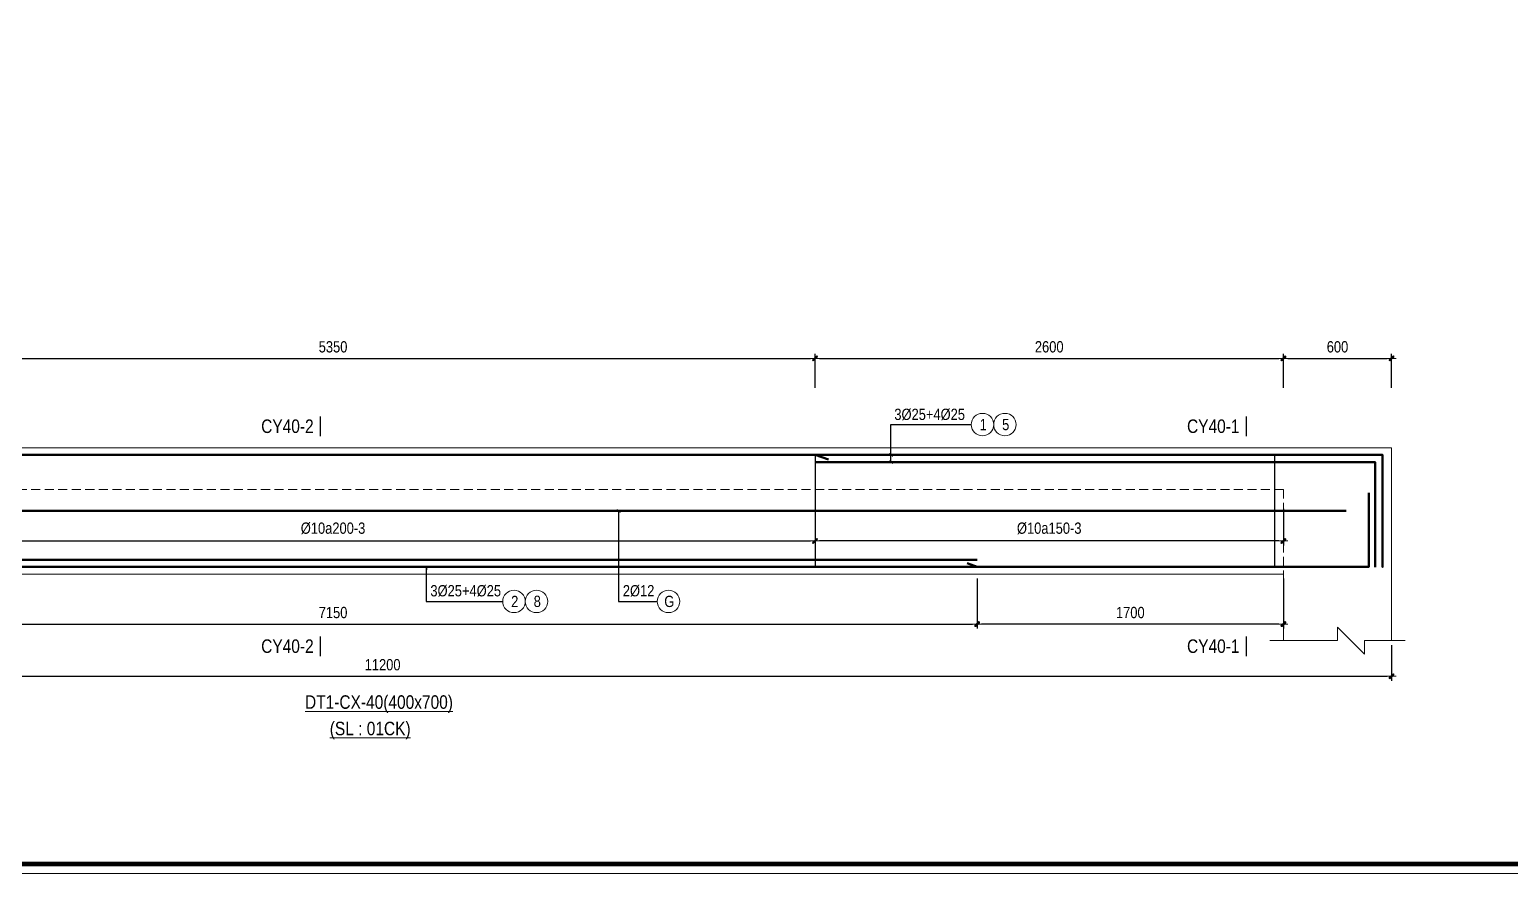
# Model space of a CAD drawing. Header units: millimetres. Extents: x 397144 to 8960116, y 345581 to 674207.
# Drawn here: x 5027168 to 5035387, y 602485 to 607171 of the extents above; entities that cross this region are included whole.
import ezdxf
from ezdxf.enums import TextEntityAlignment as Align

# ---------------------------------------------------------------- set-up
doc = ezdxf.new("R2010")
doc.units = ezdxf.units.MM
doc.header["$PDSIZE"] = -10
doc.linetypes.add('HIDDEN', pattern=[0.375, 0.25, -0.125])
doc.layers.get('0').update_dxf_attribs({"linetype": 'CONTINUOUS'})
doc.layers.get('Defpoints').update_dxf_attribs({"color": 12, "linetype": 'CONTINUOUS'})
for name, color, linetype, lineweight in [('CDAI', 8, 'CONTINUOUS', 30), ('CTHEP', 2, 'CONTINUOUS', 50), ('DBAO', 3, 'CONTINUOUS', 20), ('DGIONG', 4, 'CONTINUOUS', 13), ('KTH', 150, 'CONTINUOUS', 5), ('Net khuat', 8, 'HIDDEN', 13), ('STICK', 1, 'CONTINUOUS', 9), ('TEXT', 7, 'CONTINUOUS', 15)]:
    doc.layers.add(name, color=color, linetype=linetype, lineweight=lineweight)
doc.styles.add('Star-HelCon', font='VHELVCN_0.TTF')
doc.styles.add('TTP-HelCon', font='VHELVCN_0.TTF')
doc.styles.add('VNI-HELVE-CONDENSE', font='VHELVCN_0.TTF')
doc.dimstyles.new('kc-25', dxfattribs={"dimtxt": 62.5, "dimasz": 20, "dimexe": 20, "dimexo": 50, "dimgap": 25, "dimtad": 3, "dimdec": 0, "dimzin": 0, "dimdsep": 46, "dimtxsty": 'VNI-HELVE-CONDENSE', "dimblk": 'DIM', "dimcen": 2.5, "dimclrd": 256, "dimclre": 154, "dimclrt": 7, "dimaunit": 1, "dimadec": 0, "dimazin": 0, "dimtfac": 1, "dimtdec": 0, "dimtix": 1, "dimtmove": 0, "dimatfit": 3, "dimldrblk": 'DOT', "dimfxl": 1, "dimtolj": 1, "dimtzin": 0, "dimarcsym": 0})
doc.dimstyles.new('TTP-25', dxfattribs={"dimscale": 25, "dimtxt": 2.5, "dimasz": 1, "dimexe": 1, "dimexo": 1, "dimgap": 0.09, "dimtad": 0, "dimdec": 4, "dimrnd": 5, "dimzin": 9, "dimdsep": 46, "dimtxsty": 'TTP-HelCon', "dimblk": 'Stick1', "dimcen": 0.09, "dimdle": 1.5, "dimclrd": 256, "dimclre": 256, "dimclrt": 7, "dimadec": 0, "dimazin": 0, "dimtfac": 1, "dimtdec": 4, "dimtmove": 0, "dimatfit": 3, "dimldrblk": '_ArchTick1', "dimfxl": 1, "dimtvp": 1, "dimtolj": 1, "dimtzin": 0, "dimarcsym": 0})

# ---------------------------------------------------------------- blocks, each defined once
blk = doc.blocks.new('CHG_XX_Khung ten')
blk.add_lwpolyline([(15, 579), (826, 579), (826, 15), (15, 15)], close=True)
at = {"color": 4, "linetype": 'Continuous', "const_width": 1}
blk.add_lwpolyline([(17, 577), (824, 577), (824, 17), (17, 17)], close=True, dxfattribs=at)
blk = doc.blocks.new('DIM')
h = blk.add_hatch(color=1)
h.paths.add_polyline_path([(0.49, 0.29, 1), (0.29, 0.49), (-0.19, 0), (0.19, 0)])
h.paths.add_polyline_path([(0.19, 0), (-0.19, 0), (-0.49, -0.29, 1), (-0.29, -0.49)])
at = {"color": 9}
for p, q in [((-0.19, 0), (-1.5, 0)), ((0.19, 0), (1.5, 0))]:
    blk.add_line(p, q, dxfattribs=at)
at = {"color": 1}
for p, q in [((-0.49, -0.29), (0.29, 0.49)), ((-0.29, -0.49), (0.49, 0.29)), ((-0.19, 0), (0.19, 0))]:
    blk.add_line(p, q, dxfattribs=at)
blk.add_arc((-0.39, -0.39), 0.138, 135, 315, dxfattribs=at)
blk = doc.blocks.new('Stick1')
at = {"layer": 'STICK'}
h = blk.add_hatch(color=256, dxfattribs=at)
edge = h.paths.add_edge_path()
edge.add_line((0.3, 0.5), (-0.5, -0.3))
edge.add_arc((-0.4, -0.4), 0.141, 135, 315)
edge.add_line((-0.3, -0.5), (0.5, 0.3))
edge.add_arc((0.4, 0.4), 0.141, 315, 495)
blk.add_line((1, 0), (-1, 0), dxfattribs=at)
blk.add_lwpolyline([(0.3, 0.5), (-0.5, -0.3, 1), (-0.3, -0.5), (0.5, 0.3, 1), (0.3, 0.5, 1)], format="xyb", dxfattribs=at)
blk = doc.blocks.new('*D8781')
at = {"layer": 'Defpoints', "color": 0, "transparency": 16777216}
for p in [(5034126.9, 605345.1), (5031526.9, 605156.1), (5034126.9, 605156.1)]:
    blk.add_point(p, dxfattribs=at)
at = {"layer": 'KTH', "lineweight": -2, "transparency": 16777216}
for p, q in [((5031526.9, 605181.1), (5031526.9, 605370.1)), ((5031551.9, 605345.1), (5034101.9, 605345.1)), ((5034126.9, 605181.1), (5034126.9, 605370.1))]:
    blk.add_line(p, q, dxfattribs=at)
at = {"layer": 'KTH', "lineweight": -2, "transparency": 16777216, "xscale": 25, "yscale": 25, "zscale": 25, "rotation": 180}
blk.add_blockref('Stick1', (5031526.9, 605345.1), dxfattribs=at)
at = {"layer": 'KTH', "lineweight": -2, "transparency": 16777216, "xscale": 25, "yscale": 25, "zscale": 25}
blk.add_blockref('Stick1', (5034126.9, 605345.1), dxfattribs=at)
at = {"layer": 'KTH', "color": 7, "transparency": 16777216, "insert": (5032826.9, 605408.9), "char_height": 62.5, "attachment_point": 5, "style": 'TTP-HelCon'}
blk.add_mtext('\\A1;2600', dxfattribs=at)
blk = doc.blocks.new('_ArchTick1')
at = {"color": 0, "const_width": 3.81}
blk.add_lwpolyline([(-12.7, -12.7), (12.7, 12.7)], dxfattribs=at)
blk = doc.blocks.new('*D8783')
at = {"layer": 'Defpoints', "color": 0, "transparency": 16777216}
for p in [(5031526.9, 604551.7), (5034126.9, 604535.1), (5031526.9, 604331.3)]:
    blk.add_point(p, dxfattribs=at)
at = {"layer": 'KTH', "lineweight": -2, "transparency": 16777216}
for p, q in [((5031526.9, 604526.7), (5031526.9, 604306.3)), ((5034126.9, 604510.1), (5034126.9, 604306.3)), ((5034101.9, 604331.3), (5031551.9, 604331.3))]:
    blk.add_line(p, q, dxfattribs=at)
at = {"layer": 'KTH', "lineweight": -2, "transparency": 16777216, "xscale": 25, "yscale": 25, "zscale": 25, "rotation": 180}
blk.add_blockref('Stick1', (5031526.9, 604331.3), dxfattribs=at)
at = {"layer": 'KTH', "lineweight": -2, "transparency": 16777216, "xscale": 25, "yscale": 25, "zscale": 25}
blk.add_blockref('Stick1', (5034126.9, 604331.3), dxfattribs=at)
at = {"layer": 'KTH', "color": 7, "transparency": 16777216, "insert": (5032826.9, 604401.2), "char_height": 62.5, "attachment_point": 5, "style": 'TTP-HelCon'}
blk.add_mtext('\\A1;Þ10a150-3', dxfattribs=at)
blk = doc.blocks.new('*D8777')
at = {"layer": 'Defpoints', "color": 0, "transparency": 16777216}
for p in [(5023526.9, 603777.7), (5034726.9, 603777.7), (5034726.9, 603579.7)]:
    blk.add_point(p, dxfattribs=at)
at = {"layer": 'KTH', "lineweight": -2, "transparency": 16777216}
for p, q in [((5023526.9, 603752.7), (5023526.9, 603554.7)), ((5034726.9, 603752.7), (5034726.9, 603554.7)), ((5023551.9, 603579.7), (5034701.9, 603579.7))]:
    blk.add_line(p, q, dxfattribs=at)
at = {"layer": 'KTH', "lineweight": -2, "transparency": 16777216, "xscale": 25, "yscale": 25, "zscale": 25, "rotation": 180}
blk.add_blockref('Stick1', (5023526.9, 603579.7), dxfattribs=at)
at = {"layer": 'KTH', "lineweight": -2, "transparency": 16777216, "xscale": 25, "yscale": 25, "zscale": 25}
blk.add_blockref('Stick1', (5034726.9, 603579.7), dxfattribs=at)
at = {"layer": 'KTH', "color": 7, "transparency": 16777216, "insert": (5029126.9, 603643.5), "char_height": 62.5, "attachment_point": 5, "style": 'TTP-HelCon'}
blk.add_mtext('\\A1;11200', dxfattribs=at)
blk = doc.blocks.new('*D8769')
at = {"layer": 'Defpoints', "color": 0, "transparency": 16777216}
for p in [(5034726.9, 605345.1), (5034126.9, 605156.1), (5034726.9, 605156.1)]:
    blk.add_point(p, dxfattribs=at)
at = {"layer": 'KTH', "lineweight": -2, "transparency": 16777216}
for p, q in [((5034126.9, 605181.1), (5034126.9, 605370.1)), ((5034151.9, 605345.1), (5034701.9, 605345.1)), ((5034726.9, 605181.1), (5034726.9, 605370.1))]:
    blk.add_line(p, q, dxfattribs=at)
at = {"layer": 'KTH', "lineweight": -2, "transparency": 16777216, "xscale": 25, "yscale": 25, "zscale": 25, "rotation": 180}
blk.add_blockref('Stick1', (5034126.9, 605345.1), dxfattribs=at)
at = {"layer": 'KTH', "lineweight": -2, "transparency": 16777216, "xscale": 25, "yscale": 25, "zscale": 25}
blk.add_blockref('Stick1', (5034726.9, 605345.1), dxfattribs=at)
at = {"layer": 'KTH', "color": 7, "transparency": 16777216, "insert": (5034426.9, 605408.9), "char_height": 62.5, "attachment_point": 5, "style": 'TTP-HelCon'}
blk.add_mtext('\\A1;600', dxfattribs=at)
blk = doc.blocks.new('*D8770')
at = {"layer": 'Defpoints', "color": 0, "transparency": 16777216}
for p in [(5031526.9, 605345.1), (5026176.9, 605176), (5031526.9, 605176)]:
    blk.add_point(p, dxfattribs=at)
at = {"layer": 'KTH', "lineweight": -2, "transparency": 16777216}
for p, q in [((5026176.9, 605201), (5026176.9, 605370.1)), ((5026201.9, 605345.1), (5031501.9, 605345.1)), ((5031526.9, 605201), (5031526.9, 605370.1))]:
    blk.add_line(p, q, dxfattribs=at)
at = {"layer": 'KTH', "lineweight": -2, "transparency": 16777216, "xscale": 25, "yscale": 25, "zscale": 25, "rotation": 180}
blk.add_blockref('Stick1', (5026176.9, 605345.1), dxfattribs=at)
at = {"layer": 'KTH', "lineweight": -2, "transparency": 16777216, "xscale": 25, "yscale": 25, "zscale": 25}
blk.add_blockref('Stick1', (5031526.9, 605345.1), dxfattribs=at)
at = {"layer": 'KTH', "color": 7, "transparency": 16777216, "insert": (5028851.9, 605408.9), "char_height": 62.5, "attachment_point": 5, "style": 'TTP-HelCon'}
blk.add_mtext('\\A1;5350', dxfattribs=at)
blk = doc.blocks.new('*D8771')
at = {"layer": 'Defpoints', "color": 0, "transparency": 16777216}
for p in [(5026176.9, 604535.1), (5031526.9, 604526.7), (5031526.9, 604331.3)]:
    blk.add_point(p, dxfattribs=at)
at = {"layer": 'KTH', "lineweight": -2, "transparency": 16777216}
for p, q in [((5026176.9, 604510.1), (5026176.9, 604306.3)), ((5031526.9, 604501.7), (5031526.9, 604306.3)), ((5026201.9, 604331.3), (5031501.9, 604331.3))]:
    blk.add_line(p, q, dxfattribs=at)
at = {"layer": 'KTH', "lineweight": -2, "transparency": 16777216, "xscale": 25, "yscale": 25, "zscale": 25, "rotation": 180}
blk.add_blockref('Stick1', (5026176.9, 604331.3), dxfattribs=at)
at = {"layer": 'KTH', "lineweight": -2, "transparency": 16777216, "xscale": 25, "yscale": 25, "zscale": 25}
blk.add_blockref('Stick1', (5031526.9, 604331.3), dxfattribs=at)
at = {"layer": 'KTH', "color": 7, "transparency": 16777216, "insert": (5028851.9, 604401.2), "char_height": 62.5, "attachment_point": 5, "style": 'TTP-HelCon'}
blk.add_mtext('\\A1;Þ10a200-3', dxfattribs=at)
blk = doc.blocks.new('*D8772')
at = {"layer": 'Defpoints', "color": 0, "transparency": 16777216}
for p in [(5032426.9, 604147.7), (5034126.9, 604147.7), (5032426.9, 603869.5)]:
    blk.add_point(p, dxfattribs=at)
at = {"layer": 'KTH', "lineweight": -2, "transparency": 16777216}
for p, q in [((5032426.9, 604122.7), (5032426.9, 603844.5)), ((5034126.9, 604122.7), (5034126.9, 603844.5)), ((5034101.9, 603869.5), (5032451.9, 603869.5))]:
    blk.add_line(p, q, dxfattribs=at)
at = {"layer": 'KTH', "lineweight": -2, "transparency": 16777216, "xscale": 25, "yscale": 25, "zscale": 25, "rotation": 180}
blk.add_blockref('Stick1', (5032426.9, 603869.5), dxfattribs=at)
at = {"layer": 'KTH', "lineweight": -2, "transparency": 16777216, "xscale": 25, "yscale": 25, "zscale": 25}
blk.add_blockref('Stick1', (5034126.9, 603869.5), dxfattribs=at)
at = {"layer": 'KTH', "color": 7, "transparency": 16777216, "insert": (5033276.9, 603933.3), "char_height": 62.5, "attachment_point": 5, "style": 'TTP-HelCon'}
blk.add_mtext('\\A1;1700', dxfattribs=at)
blk = doc.blocks.new('*D8773')
at = {"layer": 'Defpoints', "color": 0, "transparency": 16777216}
for p in [(5025276.9, 604147.7), (5032426.9, 604122.7), (5032426.9, 603869.5)]:
    blk.add_point(p, dxfattribs=at)
at = {"layer": 'KTH', "lineweight": -2, "transparency": 16777216}
for p, q in [((5025276.9, 604122.7), (5025276.9, 603844.5)), ((5032426.9, 604097.7), (5032426.9, 603844.5)), ((5025301.9, 603869.5), (5032401.9, 603869.5))]:
    blk.add_line(p, q, dxfattribs=at)
at = {"layer": 'KTH', "lineweight": -2, "transparency": 16777216, "xscale": 25, "yscale": 25, "zscale": 25, "rotation": 180}
blk.add_blockref('Stick1', (5025276.9, 603869.5), dxfattribs=at)
at = {"layer": 'KTH', "lineweight": -2, "transparency": 16777216, "xscale": 25, "yscale": 25, "zscale": 25}
blk.add_blockref('Stick1', (5032426.9, 603869.5), dxfattribs=at)
at = {"layer": 'KTH', "color": 7, "transparency": 16777216, "insert": (5028851.9, 603933.3), "char_height": 62.5, "attachment_point": 5, "style": 'TTP-HelCon'}
blk.add_mtext('\\A1;7150', dxfattribs=at)
blk = doc.blocks.new('MC')
at = {"layer": 'CTHEP', "const_width": 10}
blk.add_lwpolyline([(0, 150), (0, 0)], dxfattribs=at)
at = {"layer": 'TEXT', "style": 'TTP-HelCon'}
blk.add_attdef('A', text='', height=100, dxfattribs=at).set_placement((-50, 26), align=Align.RIGHT)

msp = doc.modelspace()

# ---------------------------------------------------------------- linework, layer by layer
at = {"layer": 'DGIONG'}
msp.add_lwpolyline([(5019502.29512, 617054.8672), (5036871.90055, 617054.8672), (5036871.90055, 602536.98804), (5019502.29512, 602536.98804)], close=True, dxfattribs=at)

# ---------------------------------------------------------------- next in the draw order: block references
at = {"layer": 'KTH', "ltscale": 0.8, "xscale": 25.92478421702978, "yscale": 25.92478421702978, "zscale": 25.92478421702978}
msp.add_blockref('CHG_XX_Khung ten', (5019061.57379, 602096.26671), dxfattribs=at)

# ---------------------------------------------------------------- next in the draw order: linework, layer by layer
at = {"layer": 'CDAI', "ltscale": 52.5}
for p, q in [((5031526.94928, 604812.68136), (5031526.94928, 604182.68136)), ((5034076.94928, 604812.68136), (5034076.94928, 604182.68136))]:
    msp.add_line(p, q, dxfattribs=at)
at = {"layer": 'CTHEP'}
for p, q in [((5031526.94928, 604808.68136), (5031601.94928, 604783.68136)), ((5020134.68097, 604497.68136), (5034475.42245, 604497.68136)), ((5025276.94928, 604226.68136), (5032426.94928, 604226.68136)), ((5032372.2261, 604207.40195), (5032426.94928, 604186.68136))]:
    msp.add_line(p, q, dxfattribs=at)
for points in [[(5020000.80953, 604180.28245), (5020000.80953, 604180.28245), (5020000.80953, 604808.68136), (5034676.94928, 604808.68136), (5034676.94928, 604186.27748), (5034676.94928, 604186.27748)], [(5031526.94928, 604768.68136), (5034636.94928, 604768.68136), (5034636.94928, 604186.27748)], [(5020077.41776, 604585.92104), (5020077.41776, 604186.68136), (5034600.61896, 604186.68136), (5034600.61896, 604598.99494)]]:
    msp.add_lwpolyline(points, dxfattribs=at)
at = {"layer": 'DBAO'}
for p, q in [((5023576.94928, 604147.68136), (5034126.94928, 604147.68136)), ((5034126.94928, 604147.68136), (5034126.94928, 603777.68136))]:
    msp.add_line(p, q, dxfattribs=at)
msp.add_lwpolyline([(5034726.94928, 603777.68136), (5034726.94928, 604147.68136), (5034726.94928, 604147.68136), (5034726.94928, 604847.68136), (5019955.80953, 604847.68136), (5019955.80953, 604147.68136), (5019955.80953, 604147.68136), (5019955.80953, 603777.68136)], dxfattribs=at)
at = {"layer": 'DGIONG'}
msp.add_lwpolyline([(5034051.94928, 603777.68136), (5034426.94928, 603777.68136), (5034426.94928, 603852.68136), (5034576.94928, 603702.68136), (5034576.94928, 603777.68136), (5034801.94928, 603777.68136)], dxfattribs=at)
for centre in [(5032456.20512, 604977.19047), (5032581.20512, 604977.19047), (5029856.24086, 603995.6371), (5029981.24086, 603995.6371), (5030713.98426, 603995.6371)]:
    msp.add_circle(centre, 62.5, dxfattribs=at)
at = {"layer": 'Net khuat', "ltscale": 200}
for p, q in [((5023576.94928, 604617.68136), (5034126.94928, 604617.68136)), ((5034126.94928, 604617.68136), (5034126.94928, 604147.68136))]:
    msp.add_line(p, q, dxfattribs=at)

# ---------------------------------------------------------------- next in the draw order: block references
at = {"xscale": 0.75, "yscale": 0.75, "zscale": 0.75}
for p, values in [((5028781.66429, 604911.28298), {'A': 'CY40-2'}), ((5033920.49181, 604911.28298), {'A': 'CY40-1'}), ((5028781.66429, 603689.97661), {'A': 'CY40-2'}), ((5033920.49181, 603689.97661), {'A': 'CY40-1'})]:
    msp.add_blockref('MC', p, dxfattribs=at).add_auto_attribs(values)

# ---------------------------------------------------------------- next in the draw order: texts
at = {"layer": 'TEXT', "style": 'TTP-HelCon'}
for s, p in [('3Þ25+4Þ25', (5031967.2031, 605003.04341, 0)), ('3Þ25+4Þ25', (5029392.18974, 604023.53416, 0)), ('2Þ12', (5030460.1764, 604023.53416, 0))]:
    msp.add_text(s, height=62.5, dxfattribs=at).set_placement(p)
at = {"layer": 'TEXT', "style": 'Star-HelCon'}
for s, p in [('1', (5032460.37179, 604977.19047)), ('5', (5032585.37179, 604977.19047)), ('2', (5029860.40753, 603995.6371)), ('8', (5029985.40753, 603995.6371)), ('G', (5030718.15093, 603995.6371))]:
    msp.add_text(s, height=62.5, dxfattribs=at).set_placement(p, align=Align.MIDDLE)
at = {"layer": 'TEXT', "style": 'TTP-HelCon'}
for s, p in [('%%UDT1-CX-40(400x700)', (5029106.82272, 603399.11954)), ('%%U(SL : 01CK)', (5029057.99878, 603252.22494))]:
    msp.add_text(s, height=75, dxfattribs=at).set_placement(p, align=Align.CENTER)

# ---------------------------------------------------------------- next in the draw order: dimensions: what is measured, and where the dimension line sits
at = {"layer": 'KTH'}
for base, p1, p2, picture, middle in [((5031526.94928, 605345.0757), (5026176.94928, 605175.9935), (5031526.94928, 605175.9935), '*D8770', (5028851.94928, 605408.90903)), ((5032426.94928, 603869.49089), (5025276.94928, 604147.68136), (5032426.94928, 604122.68136), '*D8773', (5028851.94928, 603933.32422)), ((5034726.94928, 603579.70349), (5023526.94927, 603777.68136), (5034726.94928, 603777.68136), '*D8777', (5029126.94927, 603643.53683))]:
    dim = msp.add_linear_dim(base=base, p1=p1, p2=p2, dimstyle='TTP-25', override={"dimtmove": 1}, dxfattribs=at)
    dim.commit()
    dim.dimension.update_dxf_attribs({"geometry": picture, "text_midpoint": middle})
for base, p1, p2, picture, middle in [((5034126.94928, 605345.0757), (5031526.94928, 605156.0757), (5034126.94928, 605156.0757), '*D8781', (5032826.94928, 605408.90903)), ((5034726.94928, 605345.0757), (5034126.94928, 605156.0757), (5034726.94928, 605156.0757), '*D8769', (5034426.94928, 605408.90903)), ((5032426.94928, 603869.49089), (5034126.94928, 604147.68136), (5032426.94928, 604147.68136), '*D8772', (5033276.94928, 603933.32422))]:
    dim = msp.add_linear_dim(base=base, p1=p1, p2=p2, angle=180, dimstyle='TTP-25', override={"dimtmove": 1}, dxfattribs=at)
    dim.commit()
    dim.dimension.update_dxf_attribs({"geometry": picture, "text_midpoint": middle})
dim = msp.add_linear_dim(base=(5031526.94928, 604331.25521), p1=(5026176.94928, 604535.14153), p2=(5031526.94928, 604526.66819), text='Þ10a200-3', dimstyle='TTP-25', override={"dimtmove": 1}, dxfattribs=at)
dim.commit()
dim.dimension.update_dxf_attribs({"geometry": '*D8771', "text_midpoint": (5028851.94928, 604401.17188)})
dim = msp.add_linear_dim(base=(5031526.94928, 604331.25521), p1=(5034126.94928, 604535.14153), p2=(5031526.94928, 604551.66819), angle=180, text='Þ10a150-3', dimstyle='TTP-25', override={"dimtmove": 1}, dxfattribs=at)
dim.commit()
dim.dimension.update_dxf_attribs({"geometry": '*D8783', "text_midpoint": (5032826.94928, 604401.17188)})

# ---------------------------------------------------------------- next in the draw order: leaders
at = {"layer": 'DGIONG'}
for points in [[(5031948.69133, 604808.68136), (5031948.69106, 604977.19047), (5032393.70512, 604977.19047)], [(5031948.69133, 604768.68136), (5031948.69106, 604977.19047), (5032393.70512, 604977.19047)], [(5030437.16463, 604497.68136), (5030437.16436, 603995.6371), (5030651.48426, 603995.6371)], [(5029369.17797, 604182.68136), (5029369.17771, 603995.6371), (5029793.74086, 603995.6371)]]:
    msp.add_leader(points, dimstyle='kc-25', override={"dimtad": 0, "dimldrblk": 'ArchTick', "dimfxl": 100, "dimarcsym": 1}, dxfattribs=at)

doc.saveas('drawing.dxf')
